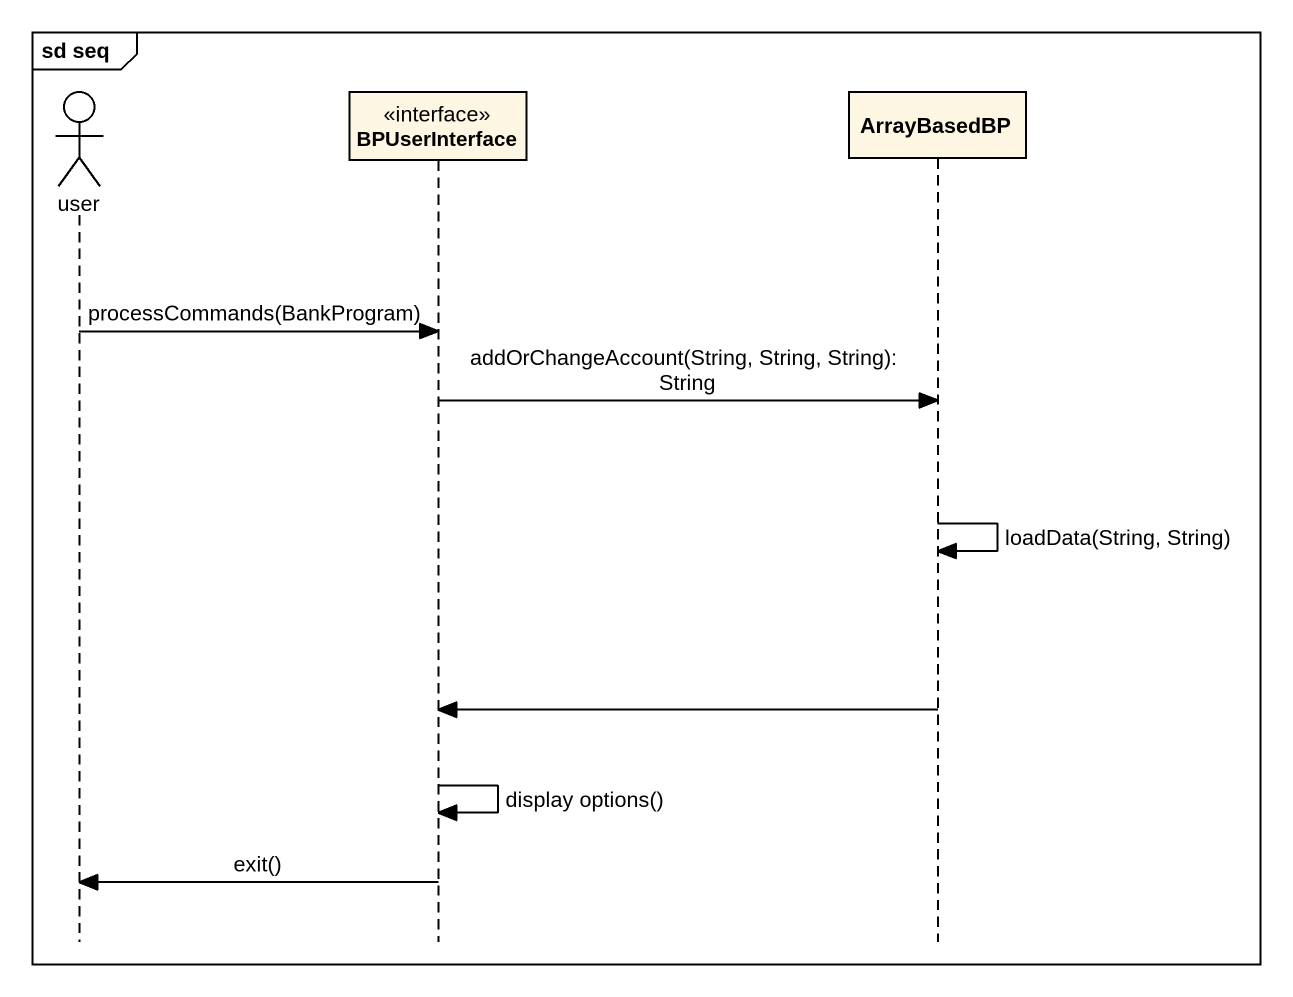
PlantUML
@startuml
mainframe sd seq
hide footbox
actor user
participant BPUserInterface <<interface>>
participant ArrayBasedBP

user -> BPUserInterface : processCommands(BankProgram)
BPUserInterface -> ArrayBasedBP : addOrChangeAccount(String, String, String): String
ArrayBasedBP -> ArrayBasedBP : loadData(String, String)
ArrayBasedBP -> BPUserInterface
BPUserInterface -> BPUserInterface : display options()
BPUserInterface -> user : exit()
@enduml
